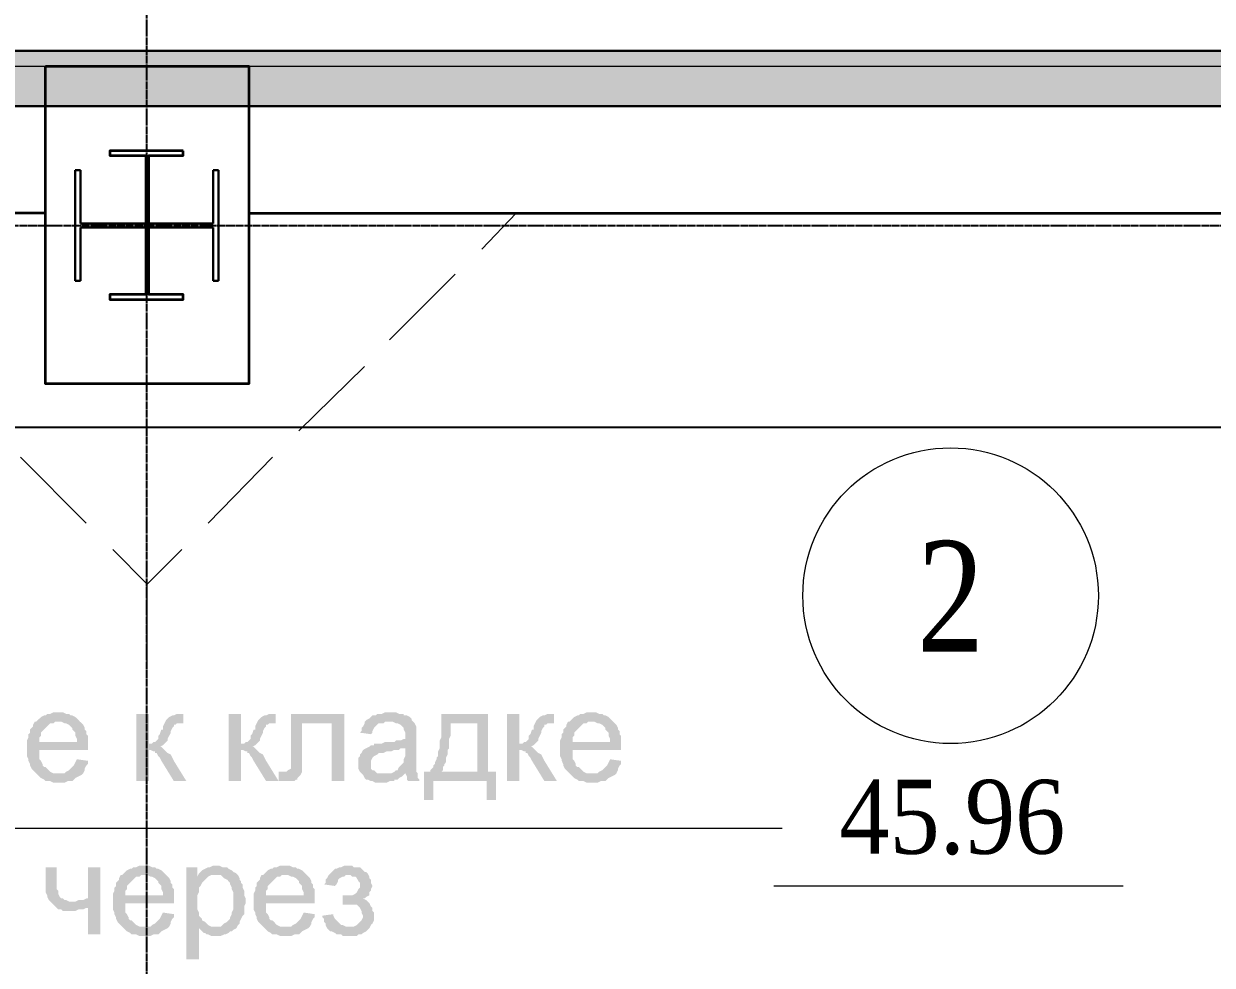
# Model space of a CAD drawing. Header units: millimetres. Extents: x -383313 to -161684, y -117025 to 99224.
# Drawn here: x -340847 to -337630, y -1584 to 963 of the extents above; entities that cross this region are included whole.
import ezdxf
from ezdxf.enums import TextEntityAlignment as Align

# ---------------------------------------------------------------- set-up
doc = ezdxf.new("R2010")
doc.units = ezdxf.units.MM
doc.header["$MEASUREMENT"] = 0
doc.linetypes.add('PS-GOST2.303 5', pattern=[24, 20, -1.5, 1, -1.5])
doc.layers.get('Defpoints').update_dxf_attribs({"color": 31})
for name, color, linetype in [('001__КОНСТРУКТИВ__Колонны', 14, 'Continuous'), ('001__КОНСТРУКТИВ__размеры внутр.', 7, 'Continuous'), ('0expl', 30, 'Continuous'), ('PDF_Geometry', 7, 'Continuous'), ('PDF_Solid Fills', 7, 'Continuous'), ('PS_Оси', 5, 'PS-GOST2.303 5')]:
    doc.layers.add(name, color=color, linetype=linetype)
doc.layers.add('001__КОНСТРУКТИВ__Стены наружные', color=7, linetype='Continuous', lineweight=30)
doc.styles.add('PSTUDIO', font='arial.ttf')
doc.styles.add('TXT0', font='times.ttf')
doc.dimstyles.new('PS_TICK', dxfattribs={"dimscale": 100, "dimtxt": 2.5, "dimasz": 1, "dimexe": 2, "dimexo": 2, "dimgap": 1, "dimtad": 1, "dimdec": 0, "dimzin": 0, "dimdsep": 46, "dimtxsty": 'PSTUDIO', "dimblk": 'ARCHTICK', "dimcen": 2, "dimdle": 1.5, "dimse1": 1, "dimse2": 1, "dimadec": 0, "dimazin": 0, "dimtfac": 1, "dimtdec": 0, "dimtix": 1, "dimtmove": 1, "dimatfit": 3, "dimldrblk": 'ARCHTICK', "dimfxl": 1, "dimtolj": 1, "dimtzin": 0, "dimarcsym": 0})

# ---------------------------------------------------------------- blocks, each defined once
blk = doc.blocks.new('_ArchTick')
at = {"color": 0, "linetype": 'ByBlock', "const_width": 0.15}
blk.add_lwpolyline([(-0.5, -0.5), (0.5, 0.5)], dxfattribs=at)
blk = doc.blocks.new('*D307')
at = {"color": 0, "lineweight": -2, "ltscale": 100, "transparency": 16777216}
blk.add_line((-345664.1, 1652.1), (-340364.1, 1652.1), dxfattribs=at)
at = {"layer": 'Defpoints', "color": 0, "ltscale": 100, "transparency": 16777216}
for p in [(-340514.1, 1652.1), (-345514.1, 185.6), (-340514.1, 46.7)]:
    blk.add_point(p, dxfattribs=at)
at = {"color": 0, "lineweight": -2, "ltscale": 100, "transparency": 16777216, "xscale": 100, "yscale": 100, "zscale": 100, "rotation": 180}
blk.add_blockref('_ArchTick', (-345514.1, 1652.1), dxfattribs=at)
at = {"color": 0, "lineweight": -2, "ltscale": 100, "transparency": 16777216, "xscale": 100, "yscale": 100, "zscale": 100}
blk.add_blockref('_ArchTick', (-340514.1, 1652.1), dxfattribs=at)
at = {"color": 0, "ltscale": 100, "transparency": 16777216, "insert": (-343014.1, 1879.7), "char_height": 250, "attachment_point": 5, "style": 'PSTUDIO'}
blk.add_mtext('\\A1;5000', dxfattribs=at)
blk = doc.blocks.new('*D308')
at = {"color": 0, "lineweight": -2, "ltscale": 100, "transparency": 16777216}
blk.add_line((-340664.1, 1652.1), (-335364.1, 1652.1), dxfattribs=at)
at = {"layer": 'Defpoints', "color": 0, "ltscale": 100, "transparency": 16777216}
for p in [(-335514.1, 1652.1), (-335514.1, 168.9), (-340514.1, 46.7)]:
    blk.add_point(p, dxfattribs=at)
at = {"color": 0, "lineweight": -2, "ltscale": 100, "transparency": 16777216, "xscale": 100, "yscale": 100, "zscale": 100, "rotation": 180}
blk.add_blockref('_ArchTick', (-340514.1, 1652.1), dxfattribs=at)
at = {"color": 0, "lineweight": -2, "ltscale": 100, "transparency": 16777216, "xscale": 100, "yscale": 100, "zscale": 100}
blk.add_blockref('_ArchTick', (-335514.1, 1652.1), dxfattribs=at)
at = {"color": 0, "ltscale": 100, "transparency": 16777216, "insert": (-338014.1, 1879.7), "char_height": 250, "attachment_point": 5, "style": 'PSTUDIO'}
blk.add_mtext('\\A1;5000', dxfattribs=at)
blk = doc.blocks.new('*D277')
at = {"layer": '001__КОНСТРУКТИВ__размеры внутр.', "color": 0, "lineweight": -2, "ltscale": 100, "transparency": 16777216}
blk.add_line((-349339.4, -128.1), (-334939.6, -128.1), dxfattribs=at)
at = {"layer": 'Defpoints', "color": 0, "ltscale": 100, "transparency": 16777216}
for p in [(-335089.6, -128.1), (-349189.4, -1571.6), (-335089.6, -1571.6)]:
    blk.add_point(p, dxfattribs=at)
at = {"layer": '001__КОНСТРУКТИВ__размеры внутр.', "color": 0, "lineweight": -2, "ltscale": 100, "transparency": 16777216, "xscale": 100, "yscale": 100, "zscale": 100, "rotation": 180}
blk.add_blockref('_ArchTick', (-349189.4, -128.1), dxfattribs=at)
at = {"layer": '001__КОНСТРУКТИВ__размеры внутр.', "color": 0, "lineweight": -2, "ltscale": 100, "transparency": 16777216, "xscale": 100, "yscale": 100, "zscale": 100}
blk.add_blockref('_ArchTick', (-335089.6, -128.1), dxfattribs=at)
at = {"layer": '001__КОНСТРУКТИВ__размеры внутр.', "color": 0, "ltscale": 100, "transparency": 16777216, "insert": (-342139.5, 99.5), "char_height": 250, "attachment_point": 5, "style": 'PSTUDIO'}
blk.add_mtext('\\A1;14100', dxfattribs=at)
blk = doc.blocks.new('be301')
at = {"color": 0, "linetype": 'ByBlock', "lineweight": 0}
blk.add_line((-4.79, -7.847), (4.668, -7.847), dxfattribs=at)
blk.add_circle((0, 0), 4, dxfattribs=at)
at = {"color": 0, "linetype": 'ByBlock', "lineweight": 0, "style": 'TXT0', "width": 0.8}
blk.add_attdef('ENOM', text='', height=3, dxfattribs=at).set_placement((0, 0), align=Align.MIDDLE)
at = {"color": 0, "linetype": 'ByBlock', "lineweight": 0, "style": 'TXT0', "width": 0.8, "flags": 1}
blk.add_attdef('ETYP', text='', height=3, dxfattribs=at).set_placement((0, 0), align=Align.MIDDLE)
at = {"color": 0, "linetype": 'ByBlock', "lineweight": 0, "style": 'TXT0', "flags": 1}
for tag, p, width in [('ENAI', (8.158, -1.004), 0.9), ('EPER', (13.86, -4.207), 0.9), ('NOTD', (13.646, -6.774), 0.9), ('WTOP', (13.646, -10.107), 0.9), ('KTG', (-4.212, -12.124), 0.8), ('WBOT', (13.646, -13.441), 0.9), ('ATOP', (13.646, -16.774), 0.9), ('ABOT', (13.646, -20.107), 0.9)]:
    blk.add_attdef(tag, p, '', height=2, dxfattribs=dict(at, width=width))
at = {"color": 0, "linetype": 'ByBlock', "lineweight": 0, "style": 'TXT0', "width": 0.9}
blk.add_attdef('EAREA', text='', height=2, dxfattribs=at).set_placement((0.047, -6.981), align=Align.CENTER)
blk = doc.blocks.new('A$Cf5759c35')
at = {"layer": 'PDF_Solid Fills'}
for points in [[(17707.9, 17365.1), (17707.9, 17365.1), (17695.2, 17365.1), (17686.7, 17360.9), (17678.2, 17360.9), (17674, 17356.7), (17669.8, 17356.7), (17661.3, 17352.4), (17657.1, 17348.2), (17652.8, 17344), (17648.6, 17339.7), (17707.9, 17339.7), (17712.1, 17339.7), (17716.3, 17339.7), (17724.8, 17335.5), (17729, 17335.5), (17737.5, 17331.3), (17741.7, 17327), (17746, 17322.8), (17746, 17318.6), (17750.2, 17314.3), (17754.4, 17310.1), (17754.4, 17301.6), (17758.7, 17293.2), (17758.7, 17284.7), (17657.1, 17284.7), (17788.3, 17284.7), (17788.3, 17293.2), (17788.3, 17301.6), (17784.1, 17305.9), (17784.1, 17314.3), (17779.8, 17318.6), (17779.8, 17322.8), (17775.6, 17331.3), (17771.4, 17335.5), (17767.1, 17339.7), (17762.9, 17344), (17758.7, 17348.2), (17754.4, 17352.4), (17746, 17356.7), (17741.7, 17356.7), (17737.5, 17360.9), (17729, 17360.9), (17720.6, 17365.1), (17716.3, 17365.1)], [(17953.4, 17360.9), (17919.5, 17360.9), (17919.5, 17178.9), (17953.4, 17178.9), (17953.4, 17263.5), (17995.7, 17263.5), (17991.5, 17267.8), (17987.3, 17272), (17983, 17272), (17983, 17272), (17991.5, 17276.2), (17995.7, 17280.5), (17953.4, 17280.5)], [(18046.5, 17360.9), (18029.6, 17360.9), (18021.1, 17356.7), (18016.9, 17356.7), (18008.4, 17352.4), (18004.2, 17348.2), (18004.2, 17348.2), (18000, 17344), (17995.7, 17335.5), (18038.1, 17335.5), (18046.5, 17335.5)], [(18203.2, 17360.9), (18169.3, 17360.9), (18169.3, 17178.9), (18203.2, 17178.9), (18203.2, 17263.5), (18245.5, 17263.5), (18241.3, 17267.8), (18237, 17272), (18232.8, 17272), (18232.8, 17272), (18241.3, 17276.2), (18245.5, 17280.5), (18203.2, 17280.5)], [(18296.3, 17360.9), (18279.4, 17360.9), (18270.9, 17356.7), (18266.7, 17356.7), (18258.2, 17352.4), (18254, 17348.2), (18254, 17348.2), (18249.7, 17344), (18245.5, 17335.5), (18287.8, 17335.5), (18296.3, 17335.5)], [(18482.6, 17360.9), (18338.6, 17360.9), (18338.6, 17212.7), (18338.6, 17212.7), (18330.2, 17208.5), (18330.2, 17208.5), (18325.9, 17204.3), (18317.5, 17204.3), (18304.8, 17204.3), (18304.8, 17178.9), (18309, 17178.9), (18317.5, 17178.9), (18321.7, 17178.9), (18330.2, 17178.9), (18330.2, 17178.9), (18338.6, 17178.9), (18347.1, 17178.9), (18351.3, 17183.1), (18355.6, 17183.1), (18355.6, 17187.3), (18359.8, 17191.6), (18364, 17195.8), (18368.3, 17204.3), (18368.3, 17208.5), (18368.3, 17212.7), (18368.3, 17217), (18368.3, 17225.4), (18368.3, 17233.9), (18368.3, 17242.4), (18368.3, 17335.5), (18448.7, 17335.5)], [(18609.6, 17365.1), (18609.6, 17365.1), (18592.6, 17365.1), (18584.2, 17360.9), (18579.9, 17360.9), (18571.5, 17360.9), (18567.2, 17356.7), (18558.8, 17356.7), (18554.5, 17352.4), (18550.3, 17348.2), (18541.8, 17344), (18537.6, 17339.7), (18601.1, 17339.7), (18605.3, 17339.7), (18613.8, 17339.7), (18622.3, 17335.5), (18626.5, 17335.5), (18635, 17331.3), (18639.2, 17327), (18639.2, 17327), (18643.4, 17322.8), (18643.4, 17318.6), (18647.7, 17310.1), (18647.7, 17301.6), (18647.7, 17301.6), (18647.7, 17293.2), (18643.4, 17293.2), (18635, 17288.9), (18630.7, 17288.9), (18622.3, 17288.9), (18618, 17284.7), (18609.6, 17284.7), (18601.1, 17284.7), (18592.6, 17284.7), (18584.2, 17280.5), (18575.7, 17280.5), (18571.5, 17280.5), (18563, 17280.5), (18563, 17276.2), (18554.5, 17276.2), (18550.3, 17272), (18647.7, 17267.8), (18647.7, 17259.3), (18647.7, 17255.1), (18647.7, 17246.6), (18643.4, 17238.1), (18643.4, 17233.9), (18643.4, 17229.7), (18639.2, 17225.4), (18635, 17221.2), (18630.7, 17217), (18626.5, 17208.5), (18622.3, 17208.5), (18618, 17204.3), (18609.6, 17200), (18647.7, 17200), (18647.7, 17200), (18651.9, 17191.6), (18651.9, 17183.1), (18656.1, 17178.9), (18685.8, 17178.9), (18685.8, 17183.1), (18681.5, 17187.3), (18681.5, 17195.8), (18681.5, 17200), (18677.3, 17204.3), (18677.3, 17208.5), (18677.3, 17212.7), (18677.3, 17217), (18677.3, 17225.4), (18677.3, 17233.9), (18677.3, 17242.4), (18677.3, 17255.1), (18677.3, 17297.4), (18677.3, 17297.4), (18677.3, 17305.9), (18677.3, 17314.3), (18677.3, 17318.6), (18677.3, 17322.8), (18677.3, 17327), (18673.1, 17335.5), (18668.8, 17339.7), (18664.6, 17344), (18664.6, 17348.2), (18660.4, 17352.4), (18651.9, 17356.7), (18643.4, 17356.7), (18643.4, 17360.9), (18635, 17360.9), (18630.7, 17360.9), (18622.3, 17365.1), (18613.8, 17365.1)], [(18872, 17360.9), (18745, 17360.9), (18745, 17335.5), (18842.4, 17335.5), (18842.4, 17204.3), (18745, 17204.3), (18715.4, 17204.3), (18698.5, 17204.3), (18698.5, 17128.1), (18723.9, 17128.1), (18723.9, 17178.9), (18867.8, 17178.9), (18893.2, 17204.3), (18872, 17204.3)], [(18956.7, 17360.9), (18922.8, 17360.9), (18922.8, 17178.9), (18956.7, 17178.9), (18956.7, 17263.5), (18999, 17263.5), (18994.8, 17267.8), (18990.6, 17272), (18986.3, 17272), (18986.3, 17272), (18994.8, 17276.2), (18999, 17280.5), (18956.7, 17280.5)], [(19049.8, 17360.9), (19032.9, 17360.9), (19024.4, 17356.7), (19020.2, 17356.7), (19011.7, 17352.4), (19007.5, 17348.2), (19007.5, 17348.2), (19003.3, 17344), (18999, 17335.5), (19041.4, 17335.5), (19049.8, 17335.5)], [(19151.4, 17365.1), (19151.4, 17365.1), (19138.7, 17365.1), (19130.3, 17360.9), (19121.8, 17360.9), (19117.6, 17356.7), (19113.3, 17356.7), (19104.9, 17352.4), (19100.6, 17348.2), (19096.4, 17344), (19092.2, 17339.7), (19151.4, 17339.7), (19155.7, 17339.7), (19159.9, 17339.7), (19168.4, 17335.5), (19172.6, 17335.5), (19181.1, 17331.3), (19185.3, 17327), (19189.5, 17322.8), (19189.5, 17318.6), (19193.8, 17314.3), (19198, 17310.1), (19198, 17301.6), (19202.2, 17293.2), (19202.2, 17284.7), (19100.6, 17284.7), (19231.9, 17284.7), (19231.9, 17293.2), (19231.9, 17301.6), (19227.6, 17305.9), (19227.6, 17314.3), (19223.4, 17318.6), (19223.4, 17322.8), (19219.2, 17331.3), (19214.9, 17335.5), (19210.7, 17339.7), (19206.5, 17344), (19202.2, 17348.2), (19198, 17352.4), (19189.5, 17356.7), (19185.3, 17356.7), (19181.1, 17360.9), (19172.6, 17360.9), (19164.1, 17365.1), (19159.9, 17365.1)], [(17648.6, 17339.7), (17644.4, 17339.7), (17640.1, 17331.3), (17640.1, 17327), (17635.9, 17322.8), (17631.7, 17318.6), (17631.7, 17310.1), (17627.4, 17305.9), (17627.4, 17297.4), (17623.2, 17288.9), (17623.2, 17284.7), (17623.2, 17276.2), (17623.2, 17267.8), (17623.2, 17259.3), (17623.2, 17255.1), (17623.2, 17246.6), (17627.4, 17238.1), (17627.4, 17233.9), (17631.7, 17225.4), (17631.7, 17221.2), (17635.9, 17212.7), (17640.1, 17208.5), (17644.4, 17204.3), (17648.6, 17200), (17707.9, 17200), (17707.9, 17200), (17699.4, 17200), (17695.2, 17200), (17686.7, 17204.3), (17682.5, 17208.5), (17678.2, 17212.7), (17674, 17217), (17669.8, 17217), (17665.5, 17221.2), (17665.5, 17225.4), (17661.3, 17233.9), (17657.1, 17238.1), (17657.1, 17246.6), (17657.1, 17255.1), (17657.1, 17263.5), (17788.3, 17263.5), (17788.3, 17263.5), (17788.3, 17267.8), (17788.3, 17276.2), (17788.3, 17284.7), (17657.1, 17284.7), (17657.1, 17288.9), (17657.1, 17297.4), (17661.3, 17301.6), (17661.3, 17310.1), (17665.5, 17314.3), (17669.8, 17318.6), (17674, 17322.8), (17678.2, 17327), (17682.5, 17331.3), (17686.7, 17335.5), (17695.2, 17335.5), (17699.4, 17339.7), (17707.9, 17339.7)], [(17995.7, 17335.5), (17991.5, 17327), (17991.5, 17318.6), (17987.3, 17318.6), (17983, 17305.9), (17978.8, 17301.6), (17978.8, 17293.2), (17974.6, 17288.9), (17974.6, 17288.9), (17970.3, 17284.7), (17966.1, 17284.7), (17961.9, 17280.5), (17953.4, 17280.5), (17995.7, 17280.5), (18000, 17284.7), (18004.2, 17288.9), (18004.2, 17293.2), (18008.4, 17301.6), (18012.7, 17310.1), (18012.7, 17314.3), (18016.9, 17322.8), (18021.1, 17327), (18021.1, 17331.3), (18025.4, 17331.3), (18029.6, 17335.5), (18038.1, 17335.5)], [(18245.5, 17335.5), (18241.3, 17327), (18241.3, 17318.6), (18237, 17318.6), (18232.8, 17305.9), (18228.6, 17301.6), (18228.6, 17293.2), (18224.3, 17288.9), (18224.3, 17288.9), (18220.1, 17284.7), (18215.9, 17284.7), (18211.6, 17280.5), (18203.2, 17280.5), (18245.5, 17280.5), (18249.7, 17284.7), (18254, 17288.9), (18254, 17293.2), (18258.2, 17301.6), (18262.4, 17310.1), (18262.4, 17314.3), (18266.7, 17322.8), (18270.9, 17327), (18270.9, 17331.3), (18275.1, 17331.3), (18279.4, 17335.5), (18287.8, 17335.5)], [(18537.6, 17339.7), (18537.6, 17335.5), (18533.4, 17327), (18529.1, 17322.8), (18529.1, 17314.3), (18524.9, 17310.1), (18554.5, 17305.9), (18558.8, 17310.1), (18558.8, 17314.3), (18563, 17322.8), (18567.2, 17327), (18571.5, 17331.3), (18575.7, 17335.5), (18579.9, 17335.5), (18588.4, 17335.5), (18592.6, 17339.7), (18601.1, 17339.7)], [(18745, 17335.5), (18745, 17297.4), (18740.8, 17288.9), (18740.8, 17267.8), (18736.6, 17259.3), (18736.6, 17255.1), (18736.6, 17246.6), (18732.3, 17242.4), (18732.3, 17238.1), (18728.1, 17229.7), (18728.1, 17225.4), (18723.9, 17221.2), (18723.9, 17217), (18719.6, 17212.7), (18715.4, 17208.5), (18715.4, 17204.3), (18745, 17204.3), (18745, 17204.3), (18749.3, 17208.5), (18749.3, 17217), (18753.5, 17221.2), (18753.5, 17225.4), (18757.7, 17229.7), (18757.7, 17238.1), (18757.7, 17242.4), (18762, 17250.8), (18762, 17255.1), (18762, 17263.5), (18766.2, 17267.8), (18766.2, 17276.2), (18766.2, 17284.7), (18766.2, 17293.2), (18770.4, 17301.6), (18770.4, 17310.1), (18770.4, 17318.6), (18770.4, 17327), (18770.4, 17335.5), (18842.4, 17335.5)], [(18999, 17335.5), (18994.8, 17327), (18994.8, 17318.6), (18990.6, 17318.6), (18986.3, 17305.9), (18982.1, 17301.6), (18982.1, 17293.2), (18977.9, 17288.9), (18977.9, 17288.9), (18973.6, 17284.7), (18969.4, 17284.7), (18965.2, 17280.5), (18956.7, 17280.5), (18999, 17280.5), (19003.3, 17284.7), (19007.5, 17288.9), (19007.5, 17293.2), (19011.7, 17301.6), (19016, 17310.1), (19016, 17314.3), (19020.2, 17322.8), (19024.4, 17327), (19024.4, 17331.3), (19028.7, 17331.3), (19032.9, 17335.5), (19041.4, 17335.5)], [(19092.2, 17339.7), (19087.9, 17339.7), (19083.7, 17331.3), (19083.7, 17327), (19079.5, 17322.8), (19075.2, 17318.6), (19075.2, 17310.1), (19071, 17305.9), (19071, 17297.4), (19066.8, 17288.9), (19066.8, 17284.7), (19066.8, 17276.2), (19066.8, 17267.8), (19066.8, 17259.3), (19066.8, 17255.1), (19066.8, 17246.6), (19071, 17238.1), (19071, 17233.9), (19075.2, 17225.4), (19075.2, 17221.2), (19079.5, 17212.7), (19083.7, 17208.5), (19087.9, 17204.3), (19092.2, 17200), (19151.4, 17200), (19151.4, 17200), (19143, 17200), (19138.7, 17200), (19130.3, 17204.3), (19126, 17208.5), (19121.8, 17212.7), (19117.6, 17217), (19113.3, 17217), (19109.1, 17221.2), (19109.1, 17225.4), (19104.9, 17233.9), (19100.6, 17238.1), (19100.6, 17246.6), (19100.6, 17255.1), (19100.6, 17263.5), (19231.9, 17263.5), (19231.9, 17263.5), (19231.9, 17267.8), (19231.9, 17276.2), (19231.9, 17284.7), (19100.6, 17284.7), (19100.6, 17288.9), (19100.6, 17297.4), (19104.9, 17301.6), (19104.9, 17310.1), (19109.1, 17314.3), (19113.3, 17318.6), (19117.6, 17322.8), (19121.8, 17327), (19126, 17331.3), (19130.3, 17335.5), (19138.7, 17335.5), (19143, 17339.7), (19151.4, 17339.7)], [(17995.7, 17263.5), (17953.4, 17263.5), (17957.6, 17263.5), (17966.1, 17259.3), (17970.3, 17259.3), (17970.3, 17255.1), (17974.6, 17255.1), (17978.8, 17246.6), (17983, 17242.4), (17987.3, 17233.9), (18021.1, 17178.9), (18055, 17178.9), (18021.1, 17233.9), (18021.1, 17233.9), (18016.9, 17242.4), (18012.7, 17250.8), (18004.2, 17255.1), (18000, 17259.3)], [(18245.5, 17263.5), (18203.2, 17263.5), (18207.4, 17263.5), (18215.9, 17259.3), (18220.1, 17259.3), (18220.1, 17255.1), (18224.3, 17255.1), (18228.6, 17246.6), (18232.8, 17242.4), (18237, 17233.9), (18270.9, 17178.9), (18304.8, 17178.9), (18270.9, 17233.9), (18270.9, 17233.9), (18266.7, 17242.4), (18262.4, 17250.8), (18254, 17255.1), (18249.7, 17259.3)], [(18550.3, 17272), (18541.8, 17267.8), (18541.8, 17267.8), (18533.4, 17263.5), (18529.1, 17255.1), (18524.9, 17250.8), (18524.9, 17246.6), (18520.7, 17242.4), (18520.7, 17233.9), (18520.7, 17225.4), (18520.7, 17225.4), (18520.7, 17217), (18520.7, 17212.7), (18524.9, 17204.3), (18529.1, 17200), (18533.4, 17195.8), (18537.6, 17187.3), (18537.6, 17187.3), (18541.8, 17183.1), (18546.1, 17183.1), (18554.5, 17178.9), (18558.8, 17178.9), (18567.2, 17174.6), (18575.7, 17174.6), (18584.2, 17174.6), (18588.4, 17174.6), (18596.9, 17174.6), (18605.3, 17178.9), (18609.6, 17178.9), (18618, 17178.9), (18618, 17183.1), (18626.5, 17183.1), (18630.7, 17187.3), (18639.2, 17191.6), (18643.4, 17195.8), (18588.4, 17200), (18588.4, 17200), (18579.9, 17200), (18571.5, 17200), (18567.2, 17204.3), (18563, 17208.5), (18558.8, 17208.5), (18554.5, 17212.7), (18554.5, 17221.2), (18554.5, 17225.4), (18554.5, 17229.7), (18554.5, 17233.9), (18558.8, 17242.4), (18558.8, 17242.4), (18563, 17246.6), (18571.5, 17250.8), (18575.7, 17255.1), (18579.9, 17255.1), (18588.4, 17255.1), (18596.9, 17259.3), (18601.1, 17259.3), (18609.6, 17259.3), (18618, 17263.5), (18622.3, 17263.5), (18630.7, 17263.5), (18635, 17267.8), (18643.4, 17267.8), (18647.7, 17267.8)], [(18999, 17263.5), (18956.7, 17263.5), (18960.9, 17263.5), (18969.4, 17259.3), (18973.6, 17259.3), (18973.6, 17255.1), (18977.9, 17255.1), (18982.1, 17246.6), (18986.3, 17242.4), (18990.6, 17233.9), (19024.4, 17178.9), (19058.3, 17178.9), (19024.4, 17233.9), (19024.4, 17233.9), (19020.2, 17242.4), (19016, 17250.8), (19007.5, 17255.1), (19003.3, 17259.3)], [(17758.7, 17238.1), (17758.7, 17238.1), (17754.4, 17229.7), (17750.2, 17221.2), (17746, 17217), (17741.7, 17212.7), (17737.5, 17208.5), (17737.5, 17208.5), (17729, 17204.3), (17724.8, 17200), (17716.3, 17200), (17707.9, 17200), (17648.6, 17200), (17648.6, 17200), (17652.8, 17195.8), (17657.1, 17191.6), (17661.3, 17187.3), (17669.8, 17183.1), (17674, 17178.9), (17682.5, 17178.9), (17686.7, 17178.9), (17695.2, 17174.6), (17703.6, 17174.6), (17707.9, 17174.6), (17707.9, 17174.6), (17716.3, 17174.6), (17724.8, 17174.6), (17733.3, 17178.9), (17737.5, 17178.9), (17746, 17178.9), (17750.2, 17183.1), (17754.4, 17187.3), (17762.9, 17191.6), (17762.9, 17191.6), (17771.4, 17195.8), (17775.6, 17200), (17779.8, 17208.5), (17779.8, 17212.7), (17784.1, 17221.2), (17788.3, 17225.4), (17788.3, 17233.9)], [(19202.2, 17238.1), (19202.2, 17238.1), (19198, 17229.7), (19193.8, 17221.2), (19189.5, 17217), (19185.3, 17212.7), (19181.1, 17208.5), (19181.1, 17208.5), (19172.6, 17204.3), (19168.4, 17200), (19159.9, 17200), (19151.4, 17200), (19092.2, 17200), (19092.2, 17200), (19096.4, 17195.8), (19100.6, 17191.6), (19104.9, 17187.3), (19113.3, 17183.1), (19117.6, 17178.9), (19126, 17178.9), (19130.3, 17178.9), (19138.7, 17174.6), (19147.2, 17174.6), (19151.4, 17174.6), (19151.4, 17174.6), (19159.9, 17174.6), (19168.4, 17174.6), (19176.8, 17178.9), (19181.1, 17178.9), (19189.5, 17178.9), (19193.8, 17183.1), (19198, 17187.3), (19206.5, 17191.6), (19206.5, 17191.6), (19214.9, 17195.8), (19219.2, 17200), (19223.4, 17208.5), (19223.4, 17212.7), (19227.6, 17221.2), (19231.9, 17225.4), (19231.9, 17233.9)], [(17703.6, 16946), (17674, 16946), (17674, 16878.3), (17678.2, 16869.8), (17678.2, 16865.6), (17682.5, 16857.1), (17686.7, 16852.9), (17746, 16852.9), (17737.5, 16852.9), (17729, 16857.1), (17724.8, 16857.1), (17720.6, 16861.4), (17716.3, 16861.4), (17712.1, 16865.6), (17707.9, 16874.1), (17707.9, 16878.3), (17707.9, 16882.5), (17703.6, 16886.8), (17703.6, 16895.2), (17703.6, 16903.7), (17703.6, 16912.2)], [(17822.2, 16946), (17788.3, 16946), (17788.3, 16861.4), (17784.1, 16861.4), (17775.6, 16857.1), (17767.1, 16857.1), (17762.9, 16857.1), (17754.4, 16852.9), (17750.2, 16852.9), (17746, 16852.9), (17686.7, 16852.9), (17690.9, 16848.7), (17695.2, 16844.4), (17699.4, 16840.2), (17788.3, 16836), (17788.3, 16764), (17822.2, 16764)], [(17881.4, 16924.9), (17877.2, 16924.9), (17873, 16916.4), (17873, 16912.2), (17868.7, 16907.9), (17864.5, 16903.7), (17864.5, 16895.2), (17860.3, 16891), (17860.3, 16882.5), (17856, 16874.1), (17856, 16869.8), (17856, 16861.4), (17856, 16852.9), (17856, 16844.4), (17856, 16840.2), (17856, 16831.7), (17860.3, 16823.3), (17860.3, 16819), (17864.5, 16810.6), (17864.5, 16806.3), (17868.7, 16797.9), (17873, 16793.6), (17877.2, 16789.4), (17881.4, 16785.2), (17940.7, 16785.2), (17940.7, 16785.2), (17932.2, 16785.2), (17928, 16785.2), (17919.5, 16789.4), (17915.3, 16793.6), (17911.1, 16797.9), (17906.8, 16802.1), (17902.6, 16802.1), (17898.4, 16806.3), (17898.4, 16810.6), (17894.1, 16819), (17889.9, 16823.3), (17889.9, 16831.7), (17889.9, 16840.2), (17889.9, 16848.7), (18021.1, 16848.7), (18021.1, 16848.7), (18021.1, 16852.9), (18021.1, 16861.4), (18021.1, 16869.8), (17889.9, 16869.8), (17889.9, 16874.1), (17889.9, 16882.5), (17894.1, 16886.8), (17894.1, 16895.2), (17898.4, 16899.5), (17902.6, 16903.7), (17906.8, 16907.9), (17911.1, 16912.2), (17915.3, 16916.4), (17919.5, 16920.6), (17928, 16920.6), (17932.2, 16924.9), (17940.7, 16924.9)], [(17940.7, 16950.3), (17940.7, 16950.3), (17928, 16950.3), (17919.5, 16946), (17911.1, 16946), (17906.8, 16941.8), (17902.6, 16941.8), (17894.1, 16937.6), (17889.9, 16933.3), (17885.7, 16929.1), (17881.4, 16924.9), (17940.7, 16924.9), (17944.9, 16924.9), (17949.2, 16924.9), (17957.6, 16920.6), (17961.9, 16920.6), (17970.3, 16916.4), (17974.6, 16912.2), (17978.8, 16907.9), (17978.8, 16903.7), (17983, 16899.5), (17987.3, 16895.2), (17987.3, 16886.8), (17991.5, 16878.3), (17991.5, 16869.8), (17889.9, 16869.8), (18021.1, 16869.8), (18021.1, 16878.3), (18021.1, 16886.8), (18016.9, 16891), (18016.9, 16899.5), (18012.7, 16903.7), (18012.7, 16907.9), (18008.4, 16916.4), (18004.2, 16920.6), (18000, 16924.9), (17995.7, 16929.1), (17991.5, 16933.3), (17987.3, 16937.6), (17978.8, 16941.8), (17974.6, 16941.8), (17970.3, 16946), (17961.9, 16946), (17953.4, 16950.3), (17949.2, 16950.3)], [(18084.6, 16946), (18055, 16946), (18055, 16696.3), (18088.9, 16696.3), (18088.9, 16780.9), (18131.2, 16785.2), (18127, 16785.2), (18122.7, 16785.2), (18114.3, 16789.4), (18110, 16793.6), (18105.8, 16797.9), (18097.3, 16802.1), (18097.3, 16806.3), (18093.1, 16810.6), (18088.9, 16814.8), (18088.9, 16823.3), (18084.6, 16831.7), (18084.6, 16836), (18084.6, 16844.4), (18084.6, 16852.9), (18084.6, 16857.1), (18084.6, 16865.6), (18084.6, 16869.8), (18088.9, 16878.3), (18088.9, 16886.8), (18088.9, 16891), (18093.1, 16895.2), (18097.3, 16903.7), (18101.6, 16907.9), (18105.8, 16912.2), (18110, 16916.4), (18114.3, 16920.6), (18084.6, 16920.6)], [(18088.9, 16929.1), (18084.6, 16920.6), (18114.3, 16920.6), (18122.7, 16924.9), (18127, 16924.9), (18135.4, 16924.9)], [(18135.4, 16950.3), (18135.4, 16950.3), (18127, 16950.3), (18118.5, 16946), (18114.3, 16946), (18105.8, 16941.8), (18105.8, 16941.8), (18097.3, 16937.6), (18093.1, 16933.3), (18088.9, 16929.1), (18135.4, 16924.9), (18139.7, 16924.9), (18148.1, 16924.9), (18152.4, 16920.6), (18156.6, 16916.4), (18165.1, 16912.2), (18169.3, 16907.9), (18173.5, 16903.7), (18173.5, 16899.5), (18177.8, 16891), (18177.8, 16886.8), (18182, 16878.3), (18182, 16874.1), (18182, 16865.6), (18182, 16857.1), (18182, 16852.9), (18182, 16844.4), (18182, 16836), (18182, 16831.7), (18177.8, 16823.3), (18177.8, 16819), (18173.5, 16810.6), (18173.5, 16806.3), (18169.3, 16802.1), (18165.1, 16797.9), (18156.6, 16793.6), (18152.4, 16789.4), (18148.1, 16785.2), (18139.7, 16785.2), (18131.2, 16785.2), (18088.9, 16780.9), (18088.9, 16780.9), (18097.3, 16772.5), (18101.6, 16768.2), (18105.8, 16768.2), (18110, 16764), (18114.3, 16764), (18122.7, 16759.8), (18127, 16759.8), (18135.4, 16759.8), (18135.4, 16759.8), (18143.9, 16759.8), (18148.1, 16759.8), (18156.6, 16764), (18160.8, 16764), (18169.3, 16768.2), (18173.5, 16772.5), (18177.8, 16772.5), (18182, 16776.7), (18190.5, 16780.9), (18194.7, 16789.4), (18198.9, 16793.6), (18198.9, 16797.9), (18203.2, 16806.3), (18203.2, 16806.3), (18207.4, 16814.8), (18211.6, 16819), (18211.6, 16827.5), (18211.6, 16836), (18211.6, 16840.2), (18215.9, 16848.7), (18215.9, 16857.1), (18215.9, 16857.1), (18215.9, 16861.4), (18211.6, 16869.8), (18211.6, 16878.3), (18211.6, 16882.5), (18207.4, 16891), (18207.4, 16899.5), (18203.2, 16903.7), (18203.2, 16907.9), (18198.9, 16912.2), (18198.9, 16916.4), (18194.7, 16924.9), (18190.5, 16929.1), (18182, 16933.3), (18177.8, 16937.6), (18177.8, 16937.6), (18169.3, 16941.8), (18165.1, 16946), (18156.6, 16946), (18152.4, 16946), (18143.9, 16950.3)], [(18262.4, 16924.9), (18258.2, 16924.9), (18254, 16916.4), (18254, 16912.2), (18249.7, 16907.9), (18245.5, 16903.7), (18245.5, 16895.2), (18241.3, 16891), (18241.3, 16882.5), (18237, 16874.1), (18237, 16869.8), (18237, 16861.4), (18237, 16852.9), (18237, 16844.4), (18237, 16840.2), (18237, 16831.7), (18241.3, 16823.3), (18241.3, 16819), (18245.5, 16810.6), (18245.5, 16806.3), (18249.7, 16797.9), (18254, 16793.6), (18258.2, 16789.4), (18262.4, 16785.2), (18321.7, 16785.2), (18321.7, 16785.2), (18313.2, 16785.2), (18309, 16785.2), (18300.5, 16789.4), (18296.3, 16793.6), (18292.1, 16797.9), (18287.8, 16802.1), (18283.6, 16802.1), (18279.4, 16806.3), (18279.4, 16810.6), (18275.1, 16819), (18270.9, 16823.3), (18270.9, 16831.7), (18270.9, 16840.2), (18270.9, 16848.7), (18402.1, 16848.7), (18402.1, 16848.7), (18402.1, 16852.9), (18402.1, 16861.4), (18402.1, 16869.8), (18270.9, 16869.8), (18270.9, 16874.1), (18270.9, 16882.5), (18275.1, 16886.8), (18275.1, 16895.2), (18279.4, 16899.5), (18283.6, 16903.7), (18287.8, 16907.9), (18292.1, 16912.2), (18296.3, 16916.4), (18300.5, 16920.6), (18309, 16920.6), (18313.2, 16924.9), (18321.7, 16924.9)], [(18321.7, 16950.3), (18321.7, 16950.3), (18309, 16950.3), (18300.5, 16946), (18292.1, 16946), (18287.8, 16941.8), (18283.6, 16941.8), (18275.1, 16937.6), (18270.9, 16933.3), (18266.7, 16929.1), (18262.4, 16924.9), (18321.7, 16924.9), (18325.9, 16924.9), (18330.2, 16924.9), (18338.6, 16920.6), (18342.9, 16920.6), (18351.3, 16916.4), (18355.6, 16912.2), (18359.8, 16907.9), (18359.8, 16903.7), (18364, 16899.5), (18368.3, 16895.2), (18368.3, 16886.8), (18372.5, 16878.3), (18372.5, 16869.8), (18270.9, 16869.8), (18402.1, 16869.8), (18402.1, 16878.3), (18402.1, 16886.8), (18397.9, 16891), (18397.9, 16899.5), (18393.7, 16903.7), (18393.7, 16907.9), (18389.4, 16916.4), (18385.2, 16920.6), (18381, 16924.9), (18376.7, 16929.1), (18372.5, 16933.3), (18368.3, 16937.6), (18359.8, 16941.8), (18355.6, 16941.8), (18351.3, 16946), (18342.9, 16946), (18334.4, 16950.3), (18330.2, 16950.3)], [(18495.3, 16950.3), (18482.6, 16950.3), (18474.1, 16946), (18469.9, 16946), (18461.4, 16941.8), (18457.2, 16941.8), (18452.9, 16937.6), (18448.7, 16933.3), (18444.5, 16929.1), (18440.2, 16924.9), (18436, 16916.4), (18431.8, 16912.2), (18431.8, 16903.7), (18427.5, 16899.5), (18457.2, 16895.2), (18461.4, 16899.5), (18465.6, 16907.9), (18465.6, 16912.2), (18469.9, 16916.4), (18478.3, 16920.6), (18482.6, 16920.6), (18486.8, 16924.9), (18495.3, 16924.9), (18546.1, 16929.1), (18541.8, 16933.3), (18537.6, 16933.3), (18533.4, 16937.6), (18529.1, 16941.8), (18524.9, 16946), (18516.4, 16946), (18508, 16946), (18503.7, 16950.3)], [(18546.1, 16929.1), (18495.3, 16924.9), (18499.5, 16924.9), (18503.7, 16920.6), (18512.2, 16920.6), (18516.4, 16916.4), (18516.4, 16916.4), (18520.7, 16907.9), (18524.9, 16903.7), (18524.9, 16895.2), (18524.9, 16891), (18520.7, 16886.8), (18516.4, 16878.3), (18516.4, 16878.3), (18512.2, 16874.1), (18503.7, 16869.8), (18499.5, 16869.8), (18495.3, 16869.8), (18486.8, 16869.8), (18478.3, 16869.8), (18478.3, 16844.4), (18478.3, 16844.4), (18486.8, 16844.4), (18550.3, 16848.7), (18546.1, 16852.9), (18541.8, 16857.1), (18533.4, 16861.4), (18537.6, 16861.4), (18541.8, 16865.6), (18550.3, 16869.8), (18550.3, 16878.3), (18554.5, 16882.5), (18554.5, 16886.8), (18558.8, 16895.2), (18558.8, 16895.2), (18554.5, 16903.7), (18554.5, 16912.2), (18550.3, 16916.4), (18550.3, 16920.6)], [(17699.4, 16840.2), (17703.6, 16836), (17707.9, 16831.7), (17716.3, 16831.7), (17720.6, 16827.5), (17729, 16827.5), (17737.5, 16827.5), (17741.7, 16827.5), (17746, 16827.5), (17754.4, 16827.5), (17762.9, 16831.7), (17767.1, 16831.7), (17775.6, 16831.7), (17784.1, 16836), (17788.3, 16836)], [(18550.3, 16848.7), (18486.8, 16844.4), (18516.4, 16844.4), (18520.7, 16840.2), (18524.9, 16836), (18529.1, 16827.5), (18529.1, 16823.3), (18533.4, 16814.8), (18533.4, 16810.6), (18529.1, 16802.1), (18524.9, 16797.9), (18520.7, 16793.6), (18520.7, 16793.6), (18516.4, 16789.4), (18508, 16785.2), (18503.7, 16785.2), (18495.3, 16785.2), (18550.3, 16780.9), (18554.5, 16789.4), (18558.8, 16793.6), (18563, 16802.1), (18563, 16806.3), (18563, 16814.8), (18563, 16814.8), (18563, 16823.3), (18558.8, 16827.5), (18558.8, 16836), (18554.5, 16840.2), (18554.5, 16840.2)], [(17991.5, 16823.3), (17991.5, 16823.3), (17987.3, 16814.8), (17983, 16806.3), (17978.8, 16802.1), (17974.6, 16797.9), (17970.3, 16793.6), (17970.3, 16793.6), (17961.9, 16789.4), (17957.6, 16785.2), (17949.2, 16785.2), (17940.7, 16785.2), (17881.4, 16785.2), (17881.4, 16785.2), (17885.7, 16780.9), (17889.9, 16776.7), (17894.1, 16772.5), (17902.6, 16768.2), (17906.8, 16764), (17915.3, 16764), (17919.5, 16764), (17928, 16759.8), (17936.5, 16759.8), (17940.7, 16759.8), (17940.7, 16759.8), (17949.2, 16759.8), (17957.6, 16759.8), (17966.1, 16764), (17970.3, 16764), (17978.8, 16764), (17983, 16768.2), (17987.3, 16772.5), (17995.7, 16776.7), (17995.7, 16776.7), (18004.2, 16780.9), (18008.4, 16785.2), (18012.7, 16793.6), (18012.7, 16797.9), (18016.9, 16806.3), (18021.1, 16810.6), (18021.1, 16819)], [(18372.5, 16823.3), (18372.5, 16823.3), (18368.3, 16814.8), (18364, 16806.3), (18359.8, 16802.1), (18355.6, 16797.9), (18351.3, 16793.6), (18351.3, 16793.6), (18342.9, 16789.4), (18338.6, 16785.2), (18330.2, 16785.2), (18321.7, 16785.2), (18262.4, 16785.2), (18262.4, 16785.2), (18266.7, 16780.9), (18270.9, 16776.7), (18275.1, 16772.5), (18283.6, 16768.2), (18287.8, 16764), (18296.3, 16764), (18300.5, 16764), (18309, 16759.8), (18317.5, 16759.8), (18321.7, 16759.8), (18321.7, 16759.8), (18330.2, 16759.8), (18338.6, 16759.8), (18347.1, 16764), (18351.3, 16764), (18359.8, 16764), (18364, 16768.2), (18368.3, 16772.5), (18376.7, 16776.7), (18376.7, 16776.7), (18385.2, 16780.9), (18389.4, 16785.2), (18393.7, 16793.6), (18393.7, 16797.9), (18397.9, 16806.3), (18402.1, 16810.6), (18402.1, 16819)], [(18452.9, 16819), (18423.3, 16814.8), (18423.3, 16810.6), (18427.5, 16806.3), (18427.5, 16797.9), (18431.8, 16793.6), (18431.8, 16789.4), (18436, 16780.9), (18440.2, 16776.7), (18444.5, 16772.5), (18448.7, 16772.5), (18457.2, 16768.2), (18461.4, 16764), (18465.6, 16764), (18474.1, 16764), (18478.3, 16759.8), (18486.8, 16759.8), (18495.3, 16759.8), (18499.5, 16759.8), (18508, 16759.8), (18516.4, 16759.8), (18520.7, 16764), (18529.1, 16764), (18533.4, 16768.2), (18541.8, 16772.5), (18546.1, 16776.7), (18546.1, 16776.7), (18550.3, 16780.9), (18495.3, 16785.2), (18495.3, 16785.2), (18486.8, 16785.2), (18478.3, 16789.4), (18474.1, 16789.4), (18469.9, 16793.6), (18465.6, 16797.9), (18461.4, 16802.1), (18457.2, 16806.3), (18452.9, 16814.8)]]:
    blk.add_hatch(color=8, dxfattribs=at).paths.add_polyline_path(points)
at = {"layer": 'PDF_Geometry', "color": 8, "lineweight": 13}
for points in [[(-1888.1, 3395.1), (-2235.2, 3598.3), (6790.1, 19113.5), (23223.9, 19113.5), (23223.9, 18982.3), (32672.7, 18982.3), (32672.7, 19113.5), (38379.2, 19113.5), (38379.2, -7264.4), (37977.1, -7264.4)], [(14846.1, 18715.6), (15337.2, 17051.9), (19667.9, 17051.9)], [(18855.1, 18618.2), (18948.2, 18715.6)], [(18605.3, 18372.7), (18783.1, 18550.5)], [(18359.8, 18127.1), (18537.6, 18300.7)], [(17606.3, 18055.2), (17784.1, 17877.4)], [(18114.3, 17877.4), (18287.8, 18055.2)], [(17856, 17805.4), (17949.2, 17712.3), (18042.3, 17805.4)], [(17949.2, 17496.4), (17949.2, 17712.3)]]:
    blk.add_lwpolyline(points, dxfattribs=at)
at = {"layer": 'PDF_Geometry', "color": 8, "lineweight": 35}
for points in [[(17674, 19113.5), (18224.3, 19113.5), (18224.3, 18254.1), (17674, 18254.1)], [(18046.5, 18884.9), (17847.6, 18884.9), (17847.6, 18872.2), (17944.9, 18872.2), (17944.9, 18495.4), (17847.6, 18495.4), (17847.6, 18482.7), (18046.5, 18482.7), (18046.5, 18495.4), (17953.4, 18495.4), (17953.4, 18872.2), (18046.5, 18872.2)]]:
    blk.add_lwpolyline(points, close=True, dxfattribs=at)
for points in [[(17674, 18715.6), (13224.8, 18715.6)], [(18224.3, 18715.6), (22673.6, 18715.6)]]:
    blk.add_lwpolyline(points, dxfattribs=at)
at = {"layer": 'PDF_Solid Fills', "color": 8, "lineweight": 35}
for points in [[(18482.6, 17360.9), (18448.7, 17335.5), (18482.6, 17178.9), (18448.7, 17178.9)], [(18609.6, 17200), (18588.4, 17200), (18647.7, 17200), (18643.4, 17195.8)], [(18893.2, 17204.3), (18867.8, 17178.9), (18893.2, 17128.1), (18867.8, 17128.1)]]:
    blk.add_solid(points, dxfattribs=at)

msp = doc.modelspace()

# ---------------------------------------------------------------- hatches: boundary and pattern name
at = {"lineweight": 30, "ltscale": 100}
h = msp.add_hatch(color=252, dxfattribs=at)
h.dxf.hatch_style = 1
h.paths.add_polyline_path([(-325239.55882, 740.6023), (-320320.05882, 740.6023), (-320320.05882, -3469.3977), (-321899.37658, -3469.3977), (-321899.37658, -3619.3977), (-320170.05882, -3619.3977), (-320170.05882, 890.6023), (-351572.76556, 890.6023), (-360354.92594, -14191.5845), (-360225.30011, -14267.06393), (-351486.53209, 740.6023), (-349563.51131, 740.6023), (-325389.55882, 740.6023), (-325389.55882, -2469.3977), (-325389.55882, -3619.3977), (-322899.37658, -3619.3977), (-322899.37658, -3469.3977), (-325239.55882, -3469.3977)])

# ---------------------------------------------------------------- linework, layer by layer
at = {"layer": '001__КОНСТРУКТИВ__Колонны', "linetype": 'Continuous', "lineweight": 30}
for p, q in [((-340708.05882, 267.6023), (-340708.05882, 567.6023)), ((-340708.05882, 567.6023), (-340694.05882, 567.6023)), ((-340694.05882, 567.6023), (-340694.05882, 422.9023)), ((-340334.05882, 422.9023), (-340334.05882, 567.6023)), ((-340334.05882, 567.6023), (-340320.05882, 567.6023)), ((-340320.05882, 567.6023), (-340320.05882, 267.6023)), ((-340694.05882, 422.9023), (-340334.05882, 422.9023)), ((-340334.05882, 412.3023), (-340694.05882, 412.3023)), ((-340694.05882, 412.3023), (-340694.05882, 267.6023)), ((-340334.05882, 267.6023), (-340334.05882, 412.3023)), ((-340694.05882, 267.6023), (-340708.05882, 267.6023)), ((-340320.05882, 267.6023), (-340334.05882, 267.6023))]:
    msp.add_line(p, q, dxfattribs=at)
at = {"layer": '001__КОНСТРУКТИВ__Стены наружные', "color": 7, "linetype": 'Continuous'}
for p, q in [((-351572.76556, 890.6023), (-320170.05882, 890.6023)), ((-351486.53209, 740.6023), (-325389.55882, 740.6023))]:
    msp.add_line(p, q, dxfattribs=at)
at = {"layer": 'PS_Оси'}
for points in [[(-340514.05882, -24012.91133), (-340514.05882, -23582.0977), (-340514.05882, -17582.0977), (-340514.05882, -11582.0977), (-340514.05882, -5582.0977), (-340514.05882, -582.3977), (-340514.05882, 2825.4576)], [(-353435.72515, 417.6023), (-350514.05882, 417.6023), (-345514.05882, 417.6023), (-340514.05882, 417.6023), (-335514.05882, 417.6023), (-331514.05882, 417.6023), (-325514.05882, 417.6023), (-320514.05882, 417.6023), (-316483.98892, 417.6023)]]:
    msp.add_lwpolyline(points, dxfattribs=at)

# ---------------------------------------------------------------- block references
at = {"ltscale": 100}
msp.add_blockref('A$Cf5759c35', (-358461.97282, -18264.93104), dxfattribs=at)
at = {"layer": '0expl', "ltscale": 100, "xscale": 100, "yscale": 100, "zscale": 100}
msp.add_blockref('be301', (-338338.01401, -584.23337), dxfattribs=at).add_auto_attribs({'ENOM': '2', 'EAREA': '45.96'})

# ---------------------------------------------------------------- dimensions: what is measured, and where the dimension line sits
at = {"ltscale": 100}
for base, p1, p2, picture, middle in [((-340514.05882, 1652.06679), (-345514.05882, 185.59875), (-340514.05882, 46.67034), '*D307', (-343014.05882, 1879.71004)), ((-335514.05882, 1652.06679), (-340514.05882, 46.67034), (-335514.05882, 168.89523), '*D308', (-338014.05882, 1879.71004))]:
    dim = msp.add_linear_dim(base=base, p1=p1, p2=p2, dimstyle='PS_TICK', dxfattribs=at)
    dim.commit()
    dim.dimension.update_dxf_attribs({"geometry": picture, "text_midpoint": middle})
at = {"layer": '001__КОНСТРУКТИВ__размеры внутр.', "ltscale": 100}
dim = msp.add_linear_dim(base=(-335089.55882, -128.10748), p1=(-349189.38174, -1571.61189), p2=(-335089.55882, -1571.61189), dimstyle='PS_TICK', dxfattribs=at)
dim.commit()
dim.dimension.update_dxf_attribs({"geometry": '*D277', "text_midpoint": (-342139.47028, 99.53577)})

doc.saveas('drawing.dxf')
